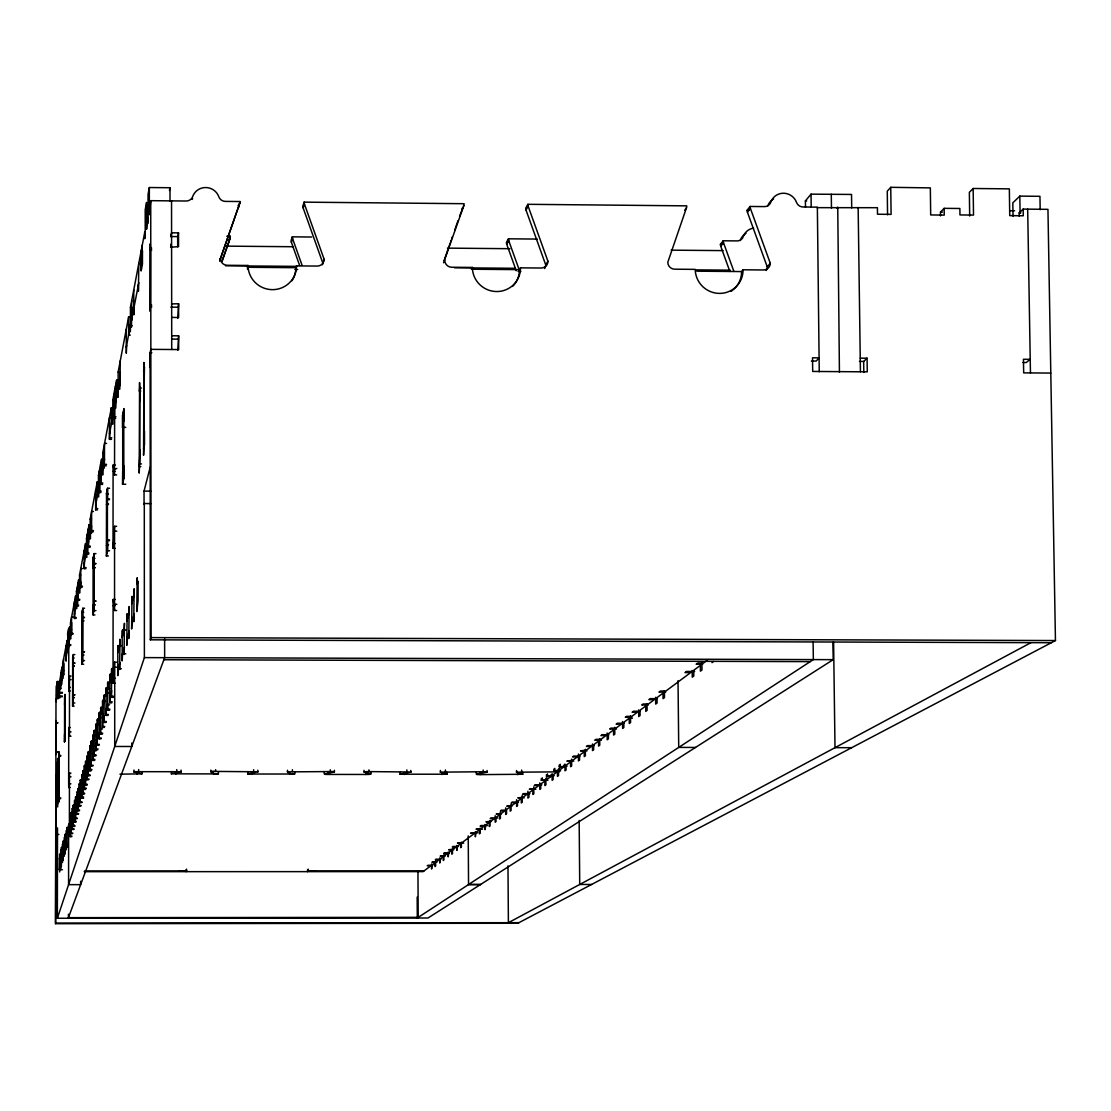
<?xml version="1.0" encoding="UTF-8"?>
<svg xmlns="http://www.w3.org/2000/svg" width="1111" height="1111" viewBox="0 0 1111 1111"><rect width="100%" height="100%" fill="white"/><g stroke="black" fill="none" stroke-linecap="round" stroke-linejoin="round"><path stroke-width="1.5" d="M1019.231 216.201L1019.19 212.868L1023.162 209.104L1047.951 209.34L1055.45 640.547L517.837 923.255L55.55 923.685L55.994 698.833M55.55 923.685L55.953 775.214L58.994 775.214M60.341 681.515L57.272 681.515L57.258 695.778L62.022 667.197L63.091 667.225L63.077 678.432L62.008 678.418L62.022 667.197M832.958 642.325L833.194 659.656L428.027 917.992L57.355 918.255L57.508 827.889L55.828 834.444L58.869 834.458M57.508 762.257L57.397 804.433L57.661 803.35M58.133 687.653L58.05 698.791L58.466 696.666M58.397 697.014L58.411 686.181M58.883 755.98L59.022 751.716L58.841 802.114L58.827 756.285L60.647 756.285M62.299 696.722L59.161 696.722L59.175 682.168M62.438 869.746L59.286 869.746L59.577 857.706M59.161 696.722L59.3 692.375L62.438 692.389M60.841 673.391L60.688 688.903L60.827 688.181M60.716 864.83L60.577 869.024L60.73 849.943L60.73 853.665M61.327 862.775L61.313 866.524L61.48 847.29L61.327 851.54M61.549 669.683L61.536 684.57L61.674 680.113M62.688 663.684L62.674 674.96L63.758 674.946L63.771 663.67L62.688 663.684L67.091 640.491L68.215 640.519L68.215 652.268L67.091 652.24L67.091 640.491M63.133 856.595L63.133 860.414L63.299 840.833L63.146 845.165M63.605 658.879L63.438 674.808L63.591 674.058M64.549 741.717L64.577 696.944M64.771 740.718L64.813 695.833M65.007 850.193L65.007 854.081L65.174 834.153L65.021 838.569M65.007 739.704L65.118 694.375L64.577 704.624M66.118 645.616L66.105 661.142L66.271 656.462M66.966 831.736L67.118 827.223L66.952 847.512L66.952 843.568L66.285 845.846M67.827 636.617L68.396 648.449L68.965 636.603C66.216 638.186 68.007 625.465 70.868 626.715L70.868 638.742L69.785 638.728L69.715 626.687M68.368 633.825L68.188 650.504M68.438 914.2L68.438 917.658L418.208 917.353L417.944 870.927M68.618 828.445L68.576 884.648L80.645 884.648L80.645 881.245M70.243 787.491L68.729 787.491L68.66 783.797L68.729 728.372L68.785 727.524L70.285 727.538M70.673 645.519L69.16 645.519L69.174 629.548L70.687 629.562M69.16 645.519L69.326 640.672M70.896 833.528L69.382 833.528L69.451 773.173L68.729 787.491M71.007 676.03L69.493 676.03L69.465 736.19L68.785 727.524M71.687 836.652L70.16 836.652L70.174 816.349L71.868 815.752M70.16 836.652L70.326 832.014M70.34 815.752L70.34 819.821L71.229 812.585L72.77 812.585M70.493 622.632L70.479 634.742L71.646 634.728L71.659 622.618L70.562 622.632L75.59 595.802L76.812 595.829L76.798 608.481L75.59 608.453L75.59 595.802M72.59 833.653L71.048 833.653L71.048 829.57M71.048 833.653L71.229 812.585M72.895 634.27L71.368 634.256L71.548 617.091L73.09 617.091M73.854 829.445L72.298 829.445L72.312 808.752L74.048 808.141M72.298 829.445L72.479 824.709L74.034 824.709M72.479 808.141L72.479 812.28L74.034 812.28M74.131 706.096L72.576 706.082L72.687 657.559M72.923 704.527L72.951 656.282M74.784 826.334L73.215 826.334L73.215 822.154L74.784 822.168M74.979 804.85L73.229 805.489L73.229 809.655L74.798 809.655M73.187 703.36L73.312 654.587L74.868 654.587M73.215 826.334L73.409 804.85M76.034 618.452L74.451 618.452L74.465 601.731L76.048 601.745M76.103 821.959L74.506 821.959L74.52 800.878L76.298 800.239M74.451 618.452L74.631 613.341M74.506 821.959L74.701 817.113M74.701 804.447L74.701 800.226M77.076 818.724L75.465 818.724L75.479 814.474M75.479 801.725L75.673 796.823L77.27 796.823M75.465 818.724L75.673 796.823M76.451 591.302L76.437 604.037L77.673 604.023L77.673 591.274L76.451 591.302L78.645 579.748L79.881 579.775L79.881 592.746L78.714 592.732L78.645 579.748M78.437 814.169L76.812 814.169L77.02 792.018L78.631 792.018M78.478 606.092L76.867 606.092L77.062 588.052L80.797 588.066L80.77 568.554L82.436 568.554M79.436 810.808L77.812 810.808L77.812 806.475L79.45 806.475M79.645 788.463L77.826 789.143L77.826 793.476L79.45 793.476M79.631 600.301L78.006 600.287L78.006 583.081L79.645 583.081M77.812 810.808L78.02 788.463M78.006 600.287L78.201 595.01M80.867 806.072L79.214 806.072L79.228 784.158L81.075 783.463M79.214 806.072L79.409 801.017M79.423 787.852L79.423 783.463M79.534 588.08L79.548 575.012L85.519 543.612L86.825 543.64L86.825 557.333L85.589 557.305L85.519 543.612M81.908 802.586L80.242 802.573L80.256 798.156L83.575 798.156M82.964 779.769L80.464 779.769L80.256 784.894L83.589 784.894M80.242 802.573L80.464 779.769M82.228 587.177L80.561 587.163L80.575 582.775M83.394 797.656L81.7 797.656L81.714 775.284L83.603 774.561M81.7 797.656L81.908 792.476L83.603 792.476M81.922 774.561L81.922 779.047L83.603 779.047M83.686 664.239L82.006 664.225L82.131 611.744M82.408 662.406L82.436 610.245M84.478 794.004L82.783 794.004L82.783 789.49L85.339 789.504M84.7 770.715L83.006 770.715L82.797 775.964L85.339 775.964M82.714 661.031L82.853 608.259L84.547 608.259M82.783 794.004L83.006 770.715M85.894 568.665L84.186 568.665L84.186 550.584L85.908 550.584M86.019 788.879L84.311 788.879L84.311 766.048L86.255 765.298M84.186 568.665L84.394 563.055M84.311 788.879L84.519 783.574M84.519 769.867L84.533 765.298M87.158 785.074L85.422 785.074L85.436 780.464M85.436 766.659L85.658 761.285L88.255 761.285M85.422 785.074L85.658 761.285M86.519 538.321L86.519 552.125L87.852 552.098L87.852 538.293L86.519 538.321L89.116 524.711L90.463 524.753L90.449 538.821L89.102 538.793L89.116 524.711M88.769 779.728L87.019 779.714L87.019 756.41L89.005 755.633M88.769 554.153L87.019 554.139L87.019 549.514M87.019 779.714L87.241 774.298L88.991 774.298M87.241 755.633L87.241 760.299L89.005 760.299M87.019 554.139L87.255 534.502L89.005 534.516M87.297 774.117L87.297 760.105M89.963 775.756L88.186 775.756L88.186 771.048L90.852 771.062M90.199 751.439L88.2 752.244L88.2 756.952L89.963 756.952M88.186 775.756L88.422 751.439M90.116 547.32L88.352 547.306L88.366 528.642L89.241 528.642M88.352 547.306L88.588 541.474M91.63 770.173L89.838 770.173L89.852 746.356L91.88 745.537M89.838 770.173L90.074 764.618M90.074 750.3L90.074 745.537M97.254 481.855L97.254 496.798L98.685 496.839L98.698 481.896L97.254 481.855L90.172 519.129L90.172 533.308L91.533 533.294L91.63 511.477L93.435 511.491M92.88 766.034L91.06 766.034L91.06 761.229M91.074 746.814L91.31 741.162L94.032 741.176M91.06 766.034L91.31 741.162M93.199 531.822L91.38 531.808L91.394 527.031M94.629 760.202L92.796 760.188L92.796 735.857L93.046 734.996L94.879 734.996M92.796 760.188L93.032 754.494L94.879 754.508M93.046 734.996L93.046 739.87L94.879 739.87M94.935 614.925L93.102 614.911L93.116 605.217L95.06 604.676M94.949 568.054L93.116 568.04L93.13 558.361L94.102 553.625L95.949 553.639M93.227 614.369L93.241 557.764M93.588 612.758L93.616 555.986M93.963 611.119L93.977 554.208M95.921 755.869L94.074 755.869L94.074 750.953L95.921 750.953M96.185 730.427L94.324 730.427L94.074 731.302L94.074 736.218L95.935 736.218M93.102 614.911L94.088 600.815L95.935 600.829M95.81 563.985L93.977 563.971L94.102 553.625M94.074 755.869L94.324 730.427M97.546 509.866L95.671 509.852L95.685 490.159L98.99 490.173M97.754 749.772L95.879 749.758L95.893 724.872L96.143 723.983L98.018 723.983M95.671 509.852L95.935 503.63M95.879 749.758L96.129 743.926M96.143 728.969L96.143 723.983M99.115 745.245L97.226 745.245L97.226 740.218M97.226 725.136L97.49 719.192L99.379 719.206M97.226 745.245L97.49 719.192M98.462 475.55L98.462 490.618L99.907 490.59L99.921 475.536L98.462 475.55L101.545 459.301A5.18 0.708 0.1 0 1 103.031 459.329L103.031 474.716A5.18 0.694 0.1 0 0 101.545 474.689L101.545 459.301M101.032 738.843L99.115 738.843L99.115 713.387L99.379 712.443L101.309 712.443M100.962 492.562L99.06 492.548L99.06 487.507M99.06 492.548L99.323 470.995L101.24 471.008M99.115 738.843L99.379 732.843L101.295 732.857M99.379 712.443L99.379 717.539L101.309 717.553M102.448 734.107L100.518 734.107L100.518 728.969L102.448 728.969M100.518 713.54L100.795 707.443L102.726 707.443M102.587 484.396L100.657 484.382L100.657 463.995L101.629 463.995M100.518 734.107L100.795 707.443M100.657 484.382L100.92 477.897M104.462 727.413L102.504 727.413L102.504 701.347L102.781 700.361L104.753 700.361M102.504 727.413L102.781 721.247M102.781 705.582L102.781 700.361M102.823 452.594L102.823 468.106A5.236 0.722 0.1 0 0 104.323 468.092L104.323 452.566A5.236 0.736 0.1 0 1 102.823 452.594L111.364 407.668A5.527 0.819 0.1 0 1 112.947 407.709L112.947 424.124A5.527 0.805 0.1 0 0 111.364 424.083L111.364 407.668M105.948 722.442L103.976 722.442L103.976 717.178M103.976 701.374L104.253 695.111L106.239 695.111M103.976 722.442L104.253 695.111M106.267 465.815L104.281 465.801L104.573 443.414L106.559 443.414M108.059 715.415L106.045 715.415L106.045 688.723L106.337 687.681L108.364 687.681M106.045 715.415L106.337 709.068L109.933 709.193M106.337 687.681L106.337 693.028L108.364 693.028M108.392 555.972L106.378 555.958L106.531 493.228M106.975 553.361L106.975 491.104M107.406 551.389L107.42 488.951M109.628 710.193L107.6 710.193L107.6 704.805L109.628 704.805M109.933 682.168L107.892 682.168L107.6 683.223L107.6 688.612L109.628 688.626M106.378 555.958L107.559 550.75L107.559 540.015L109.586 540.029M109.433 499.672L107.42 499.658L107.559 488.243L109.586 488.257M107.892 682.168L107.6 710.193M115.294 548.39L113.155 548.362L113.03 543.501L113.086 466.745L113.183 465.023L115.294 465.023M115.308 683.237L113.155 683.168L113.044 678.196L113.1 601.093L113.197 599.454L115.308 599.454M116.641 474.897L114.53 474.883L114.683 390.239L116.794 390.253M113.197 548.376L114.544 526.211L114.558 610.467L113.197 599.454M57.828 723.039C54.467 724.789 56.369 717.22 55.939 722.428L55.869 754.605L55.911 752.48M114.683 469.064L116.808 468.523M70.215 824.195C67.368 823.07 68.077 830.584 70.882 828.487M68.632 827.334L68.632 826.584M170.816 247.184L170.997 244.087L171.177 247.156M69.493 676.03L68.785 690.959L70.312 690.959M113.211 683.237L114.558 662.142L114.711 667.239L116.836 667.253M150.277 311.205L150.402 248.17L151.693 248.184M150.235 243.906L150.221 311.316M57.272 681.515L56.744 698.444L59.938 697.777M170.011 201.327L169.997 187.731L149.332 187.537L148.055 194.411L148.069 221.408L147.596 223.88L147.596 217.145L146.583 229.199L146.569 202.41L145.208 209.687L145.222 236.296L144.763 238.698L144.763 232.06L130.445 307.372L130.39 331.703M56.605 695.68L56.744 694.889L59.813 694.903M112.822 400.016A5.597 0.833 0.1 0 0 114.433 399.988L114.433 416.569A5.597 0.819 0.1 0 1 112.822 416.583L112.822 400.016L116.586 380.24A5.722 0.875 0.2 0 1 118.21 380.281L118.21 397.252A5.722 0.861 0.1 0 0 116.586 397.21L116.586 380.24M118.141 372.06A5.791 0.889 0.2 0 0 119.794 372.032L119.807 389.156A5.791 0.875 0.1 0 1 118.141 389.183L118.141 372.06L128.64 316.843A6.152 1.014 0.2 0 1 130.39 316.899M219.7 260.863L239.684 203.48A6.944 6.833 21.7 0 0 239.962 201.535L225.366 201.397A6.944 6.819 21.4 0 1 218.825 196.772A13.887 13.651 20.6 0 0 192.703 196.522A6.944 6.819 19.9 0 1 186.162 201.008L150.735 200.674L149.36 214.715L149.332 187.537M56.119 701.694L56.48 685.737L56.592 699.222M141.305 256.78L141.083 270.959L142.458 263.876L142.458 250.767L142.236 251.933M60.827 684.487L59.161 693.083L62.41 693.083M61.536 680.849L63.591 670.266M66.118 657.254L68.354 645.713M69.16 641.519L71.535 629.312M74.451 614.272L77.062 600.857M78.006 595.982L80.77 581.747M84.186 564.138L87.241 548.39M88.352 542.64L91.63 525.822M95.685 504.922L99.323 486.146M100.657 479.285L104.573 459.121M109.461 433.929L113.877 411.167M115.502 402.821L120.28 378.184M126.279 347.229L131.751 317.899M133.764 308.677L138.833 282.583M71.368 634.256L71.535 633.395L73.076 633.395M80.561 587.163L80.77 586.15L82.436 586.15M91.38 531.808L91.616 530.6L93.435 530.614M111.503 439.345L109.461 439.331L109.767 432.36M115.655 418.389L113.558 418.375L113.877 394.488L115.988 394.502M119.932 385.739L120.28 360.825M55.842 723.039L57.703 722.567M150.402 248.17L150.027 250.003L151.763 250.031M73.312 654.587L72.604 657.99L74.159 657.99M82.853 608.259L82.033 612.244L83.714 612.244M107.559 488.243L106.392 493.951L108.392 493.964M169.427 190.481L169.997 187.731M93.116 568.04L95.074 567.471M125.765 427.374L122.529 427.36L122.71 426.499M123.793 421.319L123.96 408.598L122.516 415.597L122.529 427.36M178.524 232.879L177.677 236.601L170.775 236.546L171.58 232.81L178.524 232.879L178.538 246.586L171.441 247.211M57.578 758.355L57.661 806.947M57.439 762.549L57.703 761.354M58.758 756.591L59.022 755.355L60.855 755.369M143.513 371.185L144.43 367.033L144.208 381.365M64.549 734.052L64.466 742.065L65.077 739.37M94.088 600.815L95.81 601.37M107.559 540.015L109.433 540.696M122.71 471.647L122.543 484.243L125.779 484.257M123.793 466.759L123.988 465.94L123.988 477.827L122.543 484.243M57.466 776.367L55.689 776.353L55.953 775.214M55.689 776.353L55.883 775.506L58.55 775.506M139.805 401.057L140.014 387.072L139.153 391.044L140.778 391.044M72.576 706.082L73.27 702.971L74.84 702.971M82.006 664.225L82.825 660.587L84.519 660.587M150.124 366.366L149.874 367.435L149.86 353.742L150.846 349.354L178.677 349.562L178.649 335.814L171.705 335.758M171.608 303.9L178.607 303.747L178.635 317.482L171.677 317.427M139.833 450.899L140.055 449.983L139.194 466.62L140.819 466.634M144.236 432.401L144.472 431.429L144.472 444.775L143.555 448.552M58.716 799.017L58.98 797.906L60.813 797.906M177.788 318.329L178.607 303.747M177.829 350.284L178.649 335.814M151.013 503.589L144.291 503.547L144.055 504.422L144.041 491.09L150.193 467.148M219.631 260.793L239.684 203.48M222.047 261.543L229.033 241.726A6.68 6.569 21.4 0 0 229.31 239.851L230.31 236.268L226.783 236.24M238.615 207.313A6.916 6.805 21.6 0 0 238.907 205.368L239.962 201.535M229.033 241.726L230.033 238.157A6.708 6.597 21.4 0 0 230.31 236.268M59.591 854.026L59.702 871.968M62.383 844.096L62.508 862.511M64.23 837.527L64.355 856.248M66.132 830.722L66.285 849.776M77.02 792.018L78.45 792.685M111.836 702.819L109.781 702.805L109.781 675.46L110.086 674.363L112.155 674.377M111.406 675.21L111.711 668.572L113.808 668.572M121.321 645.63L118.169 645.63L117.822 646.838L117.822 675.613L118.169 668.697L121.335 668.711M125.779 630.09L122.529 630.09L122.168 631.354L122.182 660.92L122.543 653.782L125.793 653.782M70.174 820.404L71.229 816.682M60.591 854.165L61.48 851.04M62.369 847.874L63.285 844.652M64.216 841.374L65.174 838.027M66.132 834.639L67.118 831.181M72.312 812.891L73.409 809.03M74.52 805.086L75.659 801.073M76.826 796.976L78.006 792.796M79.228 788.546L80.45 784.199M81.714 779.755L83.006 775.228M84.311 770.617L85.658 765.896L89.019 765.896M87.019 761.077L88.422 756.147M89.852 751.119L91.31 745.981L94.532 745.981M92.796 740.718L94.324 735.343M95.879 729.858L97.476 724.233M99.115 718.47L100.795 712.582M102.504 706.554L104.253 700.374M106.045 694.056L107.892 687.57M109.781 680.918L111.711 674.113M117.822 652.588L119.974 645.033M122.168 637.27L124.446 629.298M126.765 621.091L129.154 612.661M131.626 603.995L134.153 595.065M59.286 869.746L59.577 868.746M60.577 865.316L61.466 862.289M62.369 859.22L63.285 856.095M64.216 852.915L65.16 849.679M70.16 832.583L71.215 828.987M72.298 825.306L73.395 821.557M74.52 817.738L75.659 813.835M76.826 809.877L78.006 805.822M79.214 801.698L80.45 797.476M81.714 793.171L82.992 788.782M84.311 784.31L85.644 779.728M87.019 775.061L88.408 770.284M89.838 765.41L91.296 760.424L94.532 760.424M92.796 755.327L94.324 750.119M95.879 744.787L97.476 739.329M99.115 733.746L100.782 728.038M104.253 716.206L102.504 722.192L105.726 722.206M106.045 710.068L107.892 703.777M109.781 697.333L111.711 690.723M117.822 669.864L119.974 662.531M122.182 655.004L124.446 647.269M126.779 639.311L129.168 631.145M131.626 622.729L134.167 614.077M66.132 846.388L67.104 843.027M76.812 814.169L78.631 813.53M109.781 702.805L110.086 696.291M113.489 697.333L111.406 697.333L111.711 668.572M247.586 269.417A24.248 23.859 23.5 0 1 247.489 267.265L248.031 265.473L227.241 265.279A6.944 6.833 21.6 0 1 220.297 258.377M57.355 918.255L144.388 657.615L144.291 503.547M1051.325 642.727L150.332 639.811L151.068 637.603L150.735 200.674M311.677 237.018L292.332 236.837L291.11 240.407A6.666 6.555 24.4 0 0 291.388 242.295L299.664 265.529M443.553 262.765L463.815 205.646A6.916 6.791 29.8 0 0 464.079 203.702L304.164 202.146L302.859 205.979A6.916 6.791 24.6 0 0 303.15 207.938L322.759 262.904A6.902 6.791 25.2 0 1 322.496 264.779M291.388 242.295L292.61 238.726A6.694 6.583 24.4 0 1 292.332 236.837M303.15 207.938L304.47 204.105A6.944 6.819 24.6 0 1 304.164 202.146M544.626 268.57A6.874 6.763 33.4 0 0 545.709 264.862L526.017 210.076A6.888 6.749 32.3 0 1 525.725 208.132L527.864 204.313L686.737 205.854A6.888 6.749 36.5 0 1 686.473 207.799L667.78 262.321A6.888 6.749 37.4 0 0 674.696 269.195L695.222 269.376A24.109 23.623 38.8 0 0 719.4 293.401A24.109 23.623 38.8 0 0 743.051 269.792L763.535 269.973A6.888 6.735 39.7 0 0 770.27 263.238L750.397 208.41A6.888 6.735 38.5 0 1 750.092 206.465L764.479 206.604A6.874 6.722 38.5 0 0 770.84 202.146A13.749 13.443 39.1 0 1 796.531 202.396A6.874 6.708 39.4 0 0 803.003 206.979L817.363 207.16L819.251 371.754M444.122 260.557L450.052 243.503M450.455 242.379L451.247 240.101M451.635 238.962L452.427 236.699M454.802 229.88L455.593 227.616M455.982 226.477L456.774 224.2M457.163 223.075L457.954 220.797M459.537 216.256L463.815 205.646M221.839 261.349L230.033 238.157M291.971 280.75A24.248 23.859 23.5 0 0 295.859 267.695L296.498 265.89L317.246 266.071A6.93 6.819 25.3 0 0 324.134 259.294L304.47 204.105M68.215 918.241L164.65 657.67L164.622 638.644M322.759 262.904L324.134 259.294M114.544 662.17L116.669 662.184M471.633 268.779L472.369 267.432A24.192 23.775 32.1 0 0 496.603 291.54A24.192 23.775 32.1 0 0 520.517 267.848L541.126 268.029A6.902 6.777 33.4 0 0 547.945 261.266L528.169 206.271A6.902 6.777 32.3 0 1 527.864 204.313M537.28 239.073L508.449 238.809L506.449 242.379A6.638 6.527 32.2 0 0 506.727 244.253L516.24 270.723M506.727 244.253L508.741 240.698A6.666 6.541 32.2 0 1 508.449 238.809M526.017 210.076L528.169 206.271M512.546 286.444A24.15 23.72 32.1 0 0 519.448 269.64L520.517 267.848M545.709 264.862L547.945 261.266M179.218 870.968L186.69 870.732L186.079 871.663L186.065 869.844M133.806 771.687L181.287 771.701M684.64 210.326L686.473 207.799M141.944 773.825L119.932 774.159M729.871 271.487L720.72 246.198A6.624 6.485 38.4 0 1 720.428 244.323L723.192 240.781L737.093 240.906A6.638 6.499 38.5 0 0 743.259 236.601A13.276 12.999 39.1 0 1 753.633 228.102M766.159 270.515A6.86 6.708 39.7 0 0 767.229 266.807L747.425 212.201A6.86 6.708 38.5 0 1 747.12 210.257L750.092 206.465M720.72 246.198L723.497 242.656A6.638 6.499 38.4 0 1 723.192 240.781M747.425 212.201L750.397 208.41M730.996 291.374A24.067 23.581 38.8 0 0 741.579 271.57L743.051 269.792M805.489 207.16L805.406 200.897L811.044 194.147L851.526 194.453L851.706 207.91M816.988 207.66L877.426 207.701L877.496 214.229L891.091 214.381L890.758 187.315L930.338 187.884L930.685 214.937L944.239 215.103L944.156 208.34L959.876 208.493L959.96 214.923L973.514 215.09L973.153 188.495L1009.343 188.856L1009.732 215.617L1023.259 215.784L1023.162 209.104M767.229 266.807L770.27 263.238M516.504 772.201L559.236 771.853M837 208.299L837.777 207.41M181.274 771.77L171.275 773.825L218.464 773.909M890.758 187.315L887.272 191.175L887.55 214.77M940.517 215.909L940.475 212.118L944.156 208.34M973.153 188.495L969.361 192.328L969.681 216.02M315.482 870.941L308.427 870.718L307.497 871.635L307.497 869.816M1040.174 209.729L1039.952 196.314L1019.815 196.119L1012.815 202.855L1013.038 216.173M839.43 372.171L837.75 207.313M247.697 773.936L258.085 771.798L215.617 771.409C203.549 770.02 220.159 777.547 218.339 772.048M859.414 361.408L863.664 361.436L867.08 358.214L867.26 371.838L812.697 371.449L812.516 357.811L819.335 357.853L816.099 361.089L811.433 361.061M287.416 771.881L330.328 771.562C343.771 771.367 314.927 774.603 328.314 774.423L365.963 774.464C381.254 774.367 353.742 771.701 368.991 771.603L411.139 771.992L400.099 774.117M294.776 774.02L247.767 774.034M541.307 778.547L541.321 780.269L546.876 779.533L551.112 776.381L551.098 774.659M546.487 774.645L546.501 776.381L554.222 775.645M553.806 769.145L553.82 770.895L559.513 770.131L563.944 766.84L563.93 765.076M559.222 765.062L559.236 766.84L567.138 766.062M632.367 718.275L629.243 718.275L623.813 722.303L623.868 727.483L622.604 728.413L622.535 721.525M707.61 660.003L703.527 663.031L697.75 663.017L696.166 664.197L702.763 664.211M711.998 662.642L713.623 661.434M446.969 774.131L440.331 772.145L483.188 771.756C496.895 771.701 466.523 774.659 480.188 774.617L522.809 774.27L516.518 772.242M446.941 774.214L400.071 774.2M417.18 897.119L417.292 917.992L418.208 917.353M417.292 917.992L468.55 884.564L480.48 884.564M1030.952 642.658L508.394 922.699L507.977 865.886M171.427 773.756L171.497 771.978M181.037 771.853L181.037 770.09M400.279 774.048L400.363 772.284M410.82 772.159L410.806 770.395M91.463 519.101L90.172 519.129M80.728 574.998L79.548 575.012M74.687 821.335L76.284 821.348M490.895 821.793L485.924 821.793L490.868 821.196L494.339 818.613L490.173 818.613L490.979 817.988L497.672 818.002M487.521 825.515L480.952 825.515L480.174 826.098L484.271 826.098L480.924 828.584L476.077 829.167L482.577 829.167M73.395 825.737L74.965 825.737M72.465 828.848L74.034 828.848M69.465 829.209L70.993 829.209M477.744 832.75L471.3 832.75L470.536 833.319L474.564 833.319L462.107 842.582L457.454 843.124L463.731 843.124M71.215 833.083L72.757 833.083M70.326 836.083L71.854 836.083M458.19 846.457L453.01 846.457L452.302 846.985L456.19 846.985L453.191 849.221L448.636 849.734L453.774 849.734M449.427 852.956L444.344 852.956L443.664 853.456L447.483 853.47L444.581 855.609L440.123 856.123L445.164 856.123M59.286 858.734L62.452 858.734M440.984 859.22L435.97 859.22L435.318 859.72L439.067 859.72L436.276 861.789L431.901 862.275L436.859 862.275M432.818 865.288L427.888 865.288L427.263 865.761L430.943 865.761L423.069 871.621L84.269 871.677M84.519 870.982L186.537 870.968L186.523 869.135M423.985 870.927L308.205 870.955L308.191 869.121M480.48 884.509L468.55 884.509L813.349 659.601L813.099 642.269M591.607 884.467L579.72 884.467L579.164 820.487M55.744 923.116L518.92 922.685M100.518 708.401L102.462 708.401M639.936 711.248L633.423 711.234L632.117 712.207L637.395 712.22L631.84 716.345L626.604 716.345L625.326 717.303L631.742 717.317M99.115 713.387L102.462 713.54M106.337 714.429L108.364 714.429M97.226 720.122L99.115 720.122M104.253 721.483L106.239 721.483M624.285 723.247L617.41 723.233L616.161 724.164L621.313 724.178L616.022 728.122L610.911 728.108L609.689 729.024L616.48 729.038M95.893 724.872L98.698 724.886M102.781 726.469L104.74 726.469M94.074 731.302L95.935 731.316M68.688 731.885L71.048 731.871M100.782 733.191L102.726 733.204M608.856 734.69L602.134 734.677L600.94 735.579L605.981 735.579L600.926 739.343L595.927 739.329L594.76 740.218L601.398 740.218M92.796 735.857L94.629 735.857M69.451 736.246L70.965 736.246M99.379 737.954L101.295 737.954M91.074 742.009L92.88 742.009M97.476 744.37L99.379 744.37M594.121 745.62L587.552 745.62L586.414 746.467L591.33 746.481L586.497 750.064L580.497 750.897L586.997 750.911M89.852 746.356L91.644 746.37M695.5 747.439L678.724 747.411L678.029 680.71M851.693 747.689L835 747.661L833.597 642.241M96.129 748.911L98.018 748.911M57.675 751.966L55.814 752.411L57.8 752.411M88.2 752.244L89.963 752.244M94.324 755.036L96.171 755.036M580.039 756.077L573.609 756.063L572.526 756.883L577.331 756.883L572.72 760.327L566.874 761.118L573.804 761.132M87.019 756.41L89.658 756.424M93.032 759.382L94.879 759.382M85.436 762.049L87.172 762.049M91.296 765.243L93.116 765.243M84.311 766.048L86.033 766.048M559.236 766.84L563.944 766.84M90.074 769.381L91.866 769.395M553.82 770.895L560.611 770.909M82.797 771.451L85.339 771.465M69.424 773.103L70.937 773.103M88.408 774.992L90.185 775.006M81.714 775.284L84.242 775.297M546.501 776.381L551.112 776.381M69.507 776.797L71.021 776.811M87.241 778.978L88.991 778.978M541.321 780.269L547.973 780.269M80.256 780.477L82.756 780.477M58.98 782.297L55.883 782.575L58.925 782.575M68.66 783.797L70.91 783.81M79.228 784.158L80.881 784.158M85.644 784.338L87.38 784.352M541.835 784.81L535.266 784.81L534.308 785.519L538.821 785.533L534.752 788.546L529.322 789.254L535.835 789.254M84.519 788.157L86.241 788.157M77.826 789.143L79.45 789.143M529.961 793.615L523.517 793.615L522.601 794.296L527.031 794.309L523.128 797.198L517.823 797.879L524.211 797.879M82.992 793.31L84.7 793.31M77.02 796.309L78.631 796.323M81.908 796.962L83.603 796.962M75.479 797.476L77.076 797.476M58.786 798.74L60.605 798.74M74.52 800.878L76.117 800.878M80.45 801.906L82.117 801.906M518.559 802.073L512.24 802.059L511.352 802.725L515.698 802.725L511.949 805.517L506.769 806.169L511.935 806.169M73.229 805.489L74.798 805.489M79.409 805.419L81.061 805.419M72.312 808.752L73.868 808.766M77.006 809.225L78.631 809.225M506.519 810.183L501.408 810.183L500.561 810.822L504.811 810.822L501.2 813.502L496.145 814.127L501.214 814.127M78.006 810.169L79.631 810.169M71.062 813.196L72.604 813.196M70.174 816.349L71.701 816.349M75.659 818.099L77.256 818.099M78.187 599.315L79.825 599.315M114.697 604.273L116.836 604.287M77.062 605.134L78.673 605.134M93.116 605.217L94.949 605.217M113.044 605.662L115.141 605.662M94.088 610.592L95.935 610.592M114.544 610.536L116.669 610.55M84.533 617.23L82.742 617.716L84.436 617.716M74.631 617.522L76.215 617.535M83.811 620.66L82.02 621.146L83.7 621.146M70.271 631.701L68.771 631.701L68.771 690.695M151.068 637.603L1055.45 640.547M69.326 644.672L70.84 644.686M84.519 651.615L82.728 652.074L84.422 652.074M83.797 654.851L82.006 655.309L83.686 655.309M144.388 657.615L833.194 659.656M163.886 659.74L810.225 661.628M74.868 662.878L73.215 663.295L74.77 663.295M74.243 665.822L72.604 666.225L74.159 666.239M111.406 669.683L113.489 669.697M694.639 671.461L686.501 671.447L684.987 672.586L690.667 672.599L665.878 691.042L660.378 691.028L658.962 692.084L665.711 692.097M109.781 675.46L111.836 675.46M113.044 678.196L115.155 678.196M69.576 679.64L71.09 679.654M113.391 679.849L110.086 679.849L110.086 674.363M107.6 683.223L109.628 683.237M70.229 687.362L68.729 688.112M106.045 688.723L108.059 688.723M74.84 694.681L73.187 695.069L74.756 695.069M59.286 696.028L62.438 696.028M103.976 696.111L105.962 696.125M111.711 696.278L113.808 696.278M74.229 697.444L72.576 697.833L74.131 697.833M656.907 698.638L650.241 698.625L648.866 699.652L654.268 699.666L648.435 704.013L643.075 703.999L641.727 704.999L648.31 705.013M102.504 701.347L105.448 701.347M110.086 701.777L112.155 701.777M100.92 483.007L102.865 483.021M144.041 491.09L150.777 491.131M99.323 491.201L101.24 491.215M107.559 498.95L109.586 498.964M108.545 503.88L106.392 504.575L108.392 504.575M95.935 508.574L97.796 508.574M114.586 526.392L116.655 526.267M114.697 531.155L116.822 531.169M113.03 543.501L115.141 543.515M108.545 544.668L106.392 545.32L108.392 545.334M88.588 546.154L90.352 546.168M107.559 550.75L109.586 550.75M87.241 553.014L88.991 553.014M93.13 558.361L94.949 558.361M94.102 563.388L95.935 563.388M84.394 567.582L86.102 567.582M1050.798 373.074L1023.675 372.879L1023.439 359.284L1030.23 359.339L1026.203 362.547L1022.828 362.533M141.444 388.086L139.805 388.072L139.847 463.912L141.486 463.926M113.877 416.736L115.988 416.75M111.503 417.722L109.461 417.708L109.461 439.331M109.767 437.79L111.822 437.803M104.573 464.356L106.559 464.37M113.03 471.328L115.127 471.342M472.369 267.432L451.705 267.251A6.916 6.791 30.4 0 1 444.775 260.363M225.505 265.765L296.623 266.376M454.482 267.765L515.198 268.293M695.611 269.862L730.302 270.167M247.489 267.265L295.859 267.695M471.397 269.223L519.448 269.64M696.819 271.181L741.579 271.57M294.901 269.487L297.692 269.515M518.073 271.417L520.851 271.445M151.749 305.261L150.443 305.247L150.068 306.983L151.804 306.997M170.844 307.15L177.774 307.205M171.761 339.105L177.816 339.147M151.846 352.659L150.11 352.645L150.332 639.811M860.261 358.159L867.08 358.214M805.406 200.897L806.669 200.91M1009.621 210.743L1014.593 210.784M237.99 205.368L238.907 205.368M747.12 210.257L748.911 210.271M940.475 212.118L942.434 212.132M1019.19 212.868L1020.87 212.895M228.435 239.837L229.31 239.851M720.428 244.323L723.025 244.351M225.464 246.128L293.096 246.739M447.427 248.128L509.852 248.697M671.127 250.156L723.15 250.614M133.903 771.77L141.944 773.756M364.005 772.076L364.047 770.34M516.546 772.27L516.573 770.534M522.739 774.186L522.725 772.437M723.497 242.656L733.871 271.348M508.741 240.698L519.476 270.584M292.61 238.726L302.109 265.376M150.263 243.92L150.402 247.934M113.183 465.023L114.53 474.883M68.701 824.181L69.382 833.528M1027.675 209.146L1030.452 372.935M1019.815 196.119L1020.092 212.895M863.664 361.436L863.816 372.463M858.15 207.507L860.428 371.699M831.278 194.258L831.486 208.215M811.044 194.147L811.197 206.757M701.916 663.198L701.985 670.002L700.416 671.155L700.347 665.392L693.722 670.308L693.792 676.03L692.25 677.168L692.181 670.461M664.42 690.723L664.489 697.597L663.059 698.638L663.003 693.153L657.032 697.597L657.087 703.041L655.698 704.068L655.629 697.277M647.046 703.68L647.116 710.373L645.769 711.373L645.713 706.027L640.019 710.248L640.075 715.567L638.742 716.539L638.686 709.915M630.52 716.012L630.576 722.553L629.284 723.497L629.243 718.275M614.758 727.33L614.814 734.149L613.591 735.051L613.536 729.955L608.37 733.802L608.411 738.857L607.203 739.745L607.148 733.01M599.718 738.551L599.773 745.217L598.607 746.078L598.551 741.093L593.621 744.773L593.663 749.717L592.51 750.564L592.455 743.981M585.344 749.272L585.4 755.799L584.289 756.619L584.247 751.744L579.525 755.258L579.567 760.091L578.456 760.91L578.4 753.994M571.61 759.077L571.665 765.91L570.596 766.687L570.554 761.924L566.027 765.285L566.068 770.02L565.013 770.798L564.957 764.035M560.263 764.285L560.277 766.062M559.5 768.381L559.513 770.131M558.458 768.895L558.514 775.589L557.486 776.339L557.444 771.673L553.125 774.881L553.153 779.519L552.153 780.269L552.098 773.659M554.833 768.368L554.847 770.131M547.487 773.895L547.501 775.631M546.862 777.811L546.876 779.533M545.862 778.311L545.918 784.852L544.932 785.574L544.89 781.005L540.738 784.088L540.779 788.629L539.807 789.352L539.752 782.866M542.279 777.811L542.293 779.533M533.78 786.838L533.835 793.754L532.891 794.448L532.849 789.963L528.864 792.921L528.905 797.379L527.975 798.059L527.919 791.226M522.184 795.518L522.239 802.281L521.323 802.947L521.295 798.559L517.462 801.406L517.504 805.767L516.601 806.419L516.559 799.726M521.656 770.048L521.67 771.798M517.67 772.923L517.67 774.659M511.046 803.85L511.088 810.475L510.227 811.127L510.185 806.808L506.519 809.544L506.547 813.821L505.686 814.46L505.644 807.891M500.339 811.849L500.381 818.363L499.547 818.974L499.519 814.752L495.978 817.377L496.006 821.584L495.187 822.182L495.131 815.738M490.048 820.751L490.076 825.945L489.271 826.542L489.243 822.39L485.84 824.917L485.076 829.625L485.035 824.487M487.062 770.506L487.076 772.256M483.174 770.006L483.188 771.756M480.188 772.867L480.188 774.617M480.133 828.153L480.16 833.236L479.383 833.819L479.355 829.75L476.077 832.181L475.341 836.791L475.3 831.75M476.313 772.381L476.313 774.117M468.231 835.958L468.55 884.564M461.357 842.194L461.398 847.11L460.662 847.637L460.648 843.721L457.593 845.985L456.913 850.401L456.871 845.54M452.469 848.818L452.496 853.651L451.802 854.165L451.788 850.304L448.844 852.498L448.177 856.831L448.15 852.054M446.872 772.339L446.886 774.089M445.4 769.951L445.414 771.701M443.886 854.79L443.928 859.956L443.247 860.456L443.22 856.664L440.387 858.775L439.748 863.039L439.706 857.914M441.9 772.825L441.9 774.561M440.4 770.437L440.4 772.187M435.609 860.969L435.637 866.066L434.984 866.538L434.956 862.816L432.221 864.858L431.596 869.038L431.568 863.983M406.834 769.895L406.834 771.659M404.335 772.77L404.335 774.52M370.866 772.242L370.88 773.992M368.977 769.854L368.991 771.603M365.95 772.728L365.963 774.464M334.397 770.298L334.397 772.048M330.314 769.798L330.328 771.562M328.3 772.673L328.314 774.423M324.245 772.187L324.259 773.923M294.679 772.145C296.568 776.2 285.749 773.687 287.527 770.242M292.387 769.742L292.387 771.506M289.846 772.631L289.86 774.367M257.808 770.201L257.808 771.951M253.627 769.701L253.641 771.451M252.114 772.576L252.114 774.325M247.961 772.089L247.961 773.839M215.617 769.645L215.617 771.409M213.562 772.534L213.576 774.284M210.826 770.131L210.826 771.895M177.677 236.601L177.691 246.85M176.774 769.59L176.774 771.353M175.746 772.478L175.746 774.228M171.538 200.869L171.719 349.507M170.775 234.546L170.775 236.546M144.194 368.074L144.249 445.719M143.972 369.116L143.958 362.478L143.569 455.204L144.013 446.678M142.222 245.378L142.236 265.029M141.805 771.951L141.805 773.7M141.305 250.267L141.305 269.82M139.583 389.058L139.583 382.573L139.194 473.105L139.625 464.815M138.819 263.279L138.403 291.221L138.403 284.791M138.667 769.548L138.667 771.312M137.111 772.437L137.125 774.186M134.181 306.58L133.764 314.941L133.764 289.915M133.751 596.524L134.153 588.733L133.751 621.799L133.751 615.48M133.959 770.034L133.959 771.798M132.237 319.996L132.223 307.344A6.235 1.042 0.2 0 1 130.445 307.372M131.751 300.512L131.362 327.287L131.348 321.107M132.028 602.579L132.015 596.329L131.626 628.979L132.028 621.368M131.778 743.051L131.778 746.495L114.725 746.467L114.711 667.183M128.64 316.843L128.64 335.078A6.152 0.986 0.2 0 1 130.293 335.119M128.779 614.036L129.154 606.509L128.779 638.617L128.779 632.465M127.14 619.757L127.14 613.675L126.779 645.394L127.154 638.02M126.654 345.299L126.293 353.229L126.279 329.245M124.071 630.576L124.432 623.299L124.085 654.504L124.071 648.518M123.779 409.473L123.807 478.619M123.238 412.098L123.265 481.035M122.696 414.722L122.724 483.438M122.529 630.09L122.529 636.006M119.627 646.255L119.974 639.2L119.627 669.53L119.627 663.711M118.169 645.63L118.169 651.393M115.822 401.127L115.502 408.431L115.488 385.961M113.558 412.82L113.558 418.375M111.406 691.792L111.406 697.333M740.232 240.587A6.61 6.472 38.5 0 0 740.412 240.157A13.235 12.957 39.1 0 1 745.995 233.324M296.498 265.89A24.289 23.9 23.5 0 1 272.348 289.652A24.289 23.9 23.5 0 1 248.031 265.473M767.798 205.952A13.693 13.388 39.1 0 1 773.575 198.897M462.148 208.257A6.888 6.763 29.8 0 1 461.898 209.451M192.175 199.452A13.832 13.596 20.6 0 1 192.62 198.55M132.126 325.759A6.235 1.014 0.2 0 1 130.445 325.787M137.181 577.956L136.778 611.605L138.111 600.62L138.097 581.192L137.195 584.386L137.181 577.956"/></g></svg>
